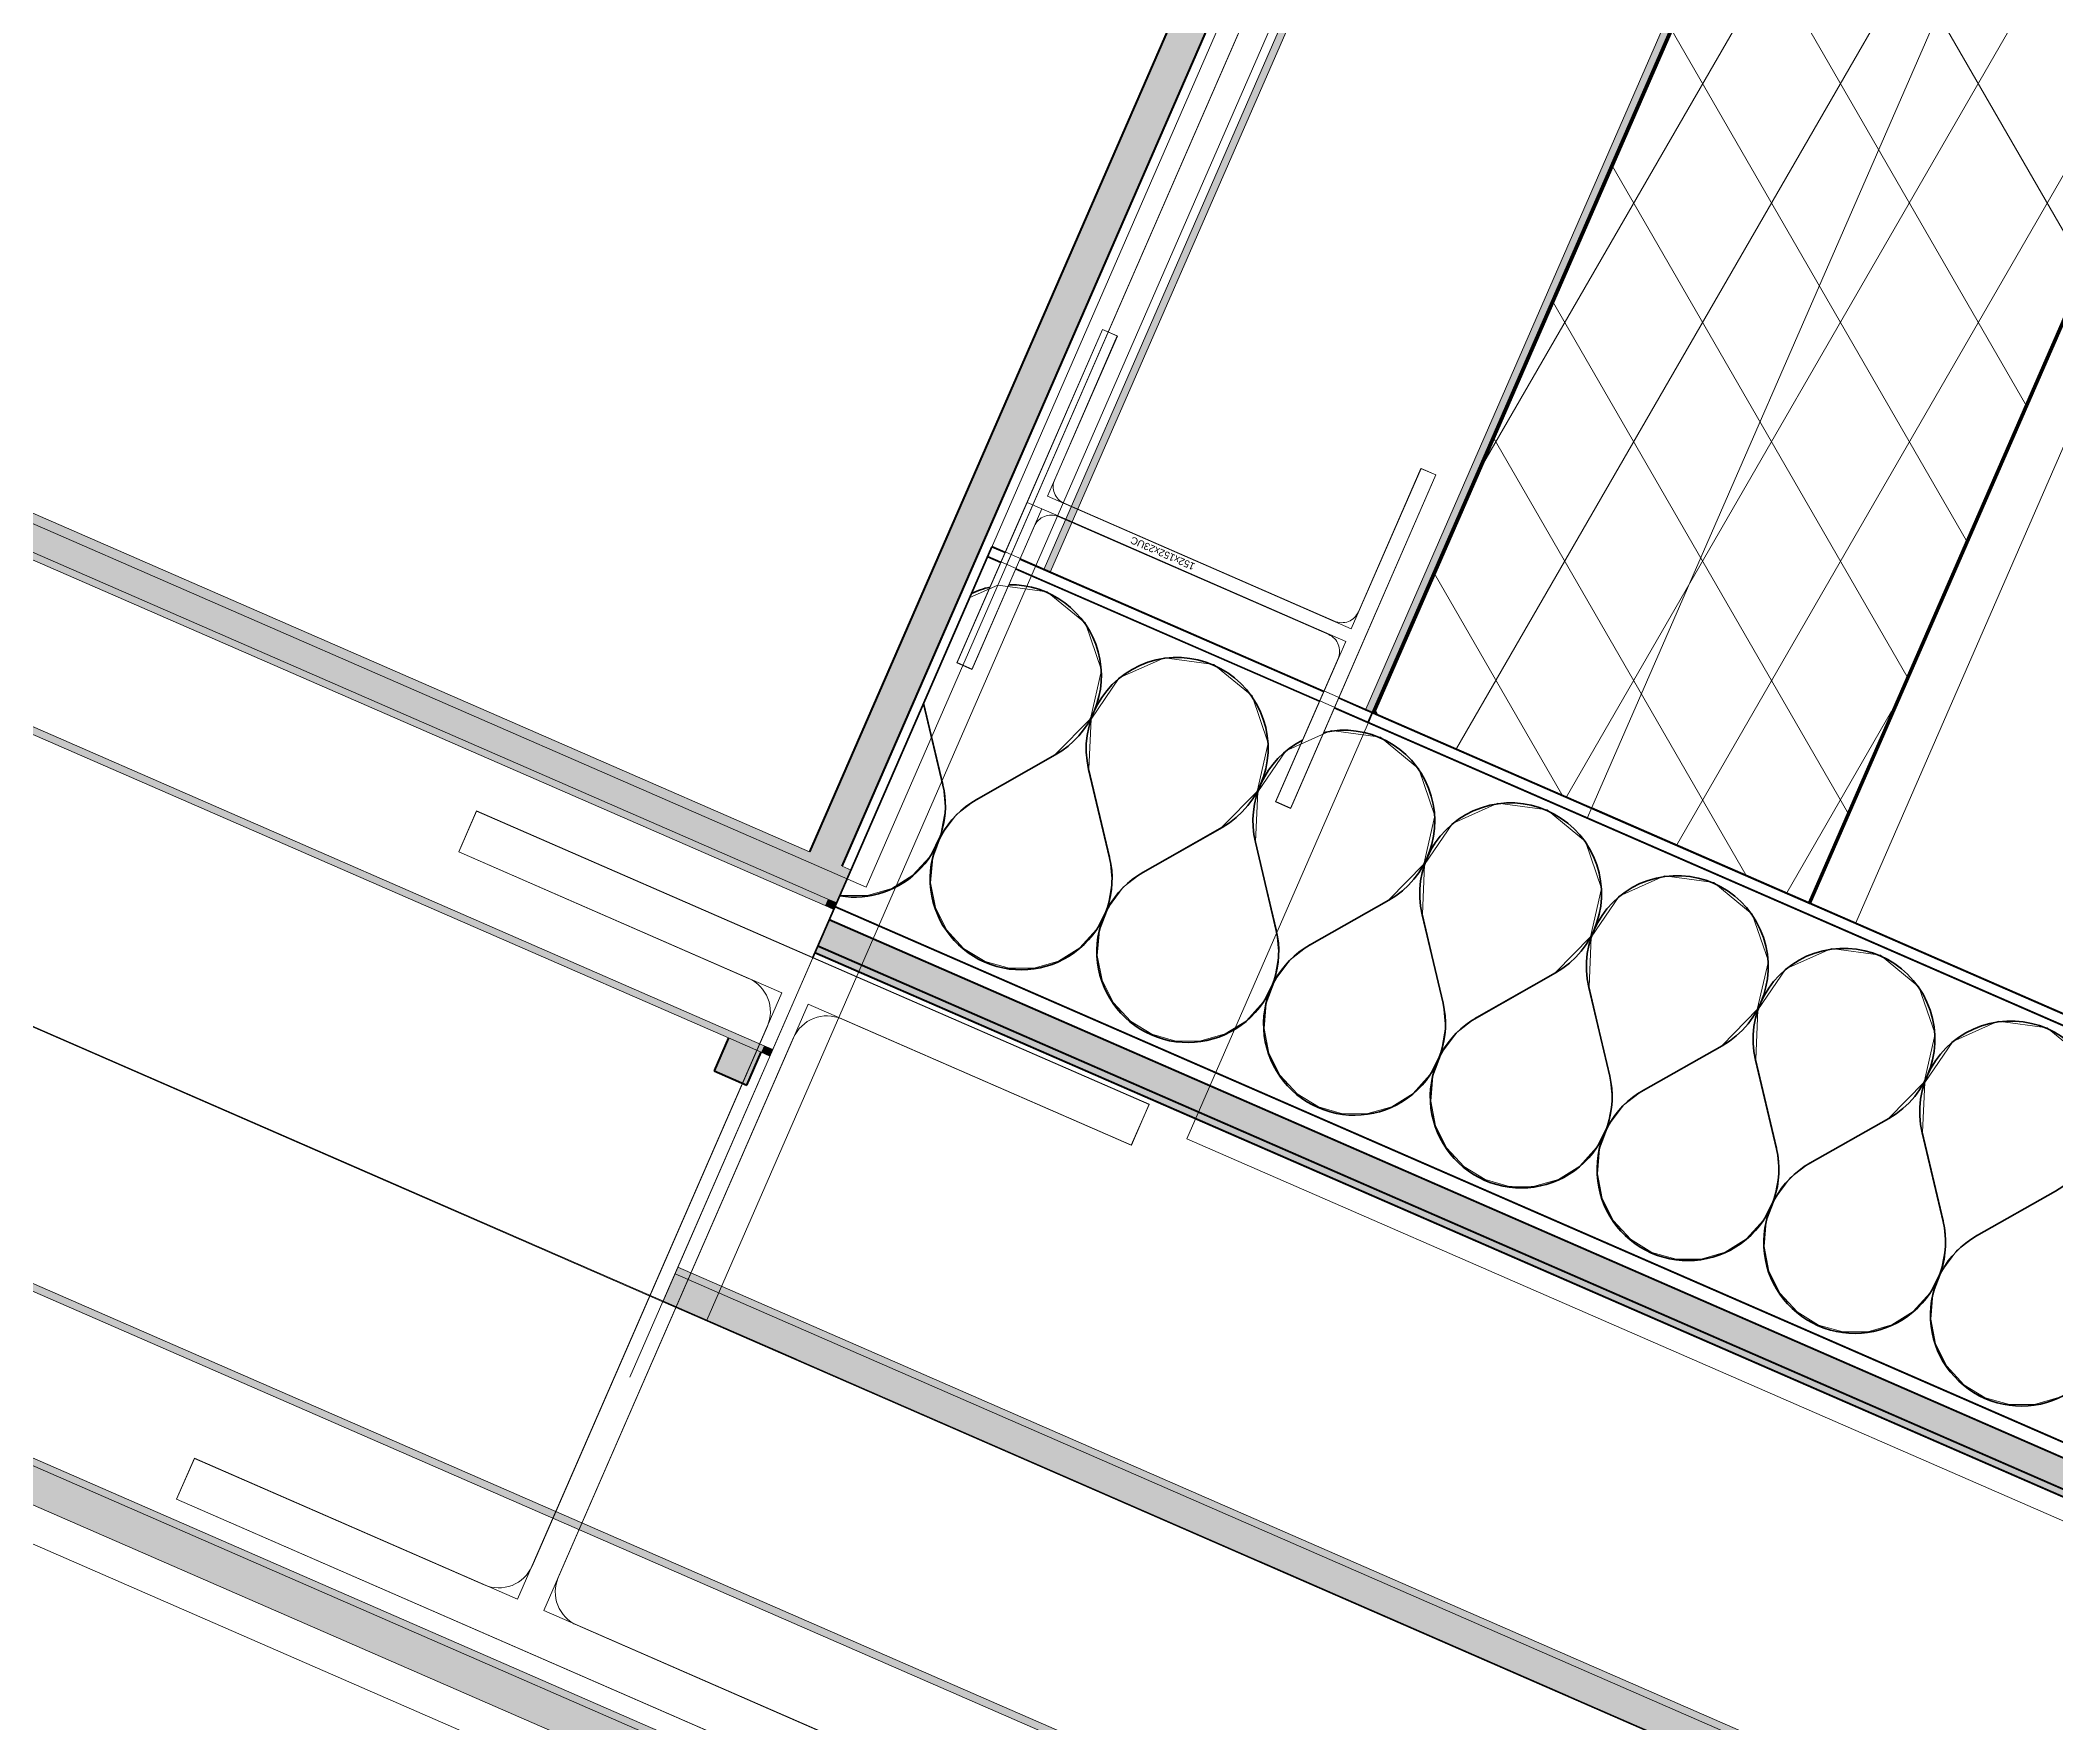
# Model space of a CAD drawing. Header units: millimetres. Extents: x -37281 to 954596, y -59787 to 956680.
# Drawn here: x 865887 to 866731, y -23037 to -22332 of the extents above; entities that cross this region are included whole.
import ezdxf
from ezdxf.enums import TextEntityAlignment as Align

# ---------------------------------------------------------------- set-up
doc = ezdxf.new("R2010")
doc.units = ezdxf.units.MM
doc.header["$MEASUREMENT"] = 0
for name, pattern in [('CENTER', [15658.185617, 9786.366011, -1957.273202, 1957.273202, -1957.273202]), ('Dot & Dashed', [670.277762, 352.777767, -176.388884, 0, -141.111112]), ('Double Dashed', [1093.611073, 529.166651, -211.666656, 141.111112, -211.666656])]:
    doc.linetypes.add(name, pattern=pattern)
for name, color, linetype, lineweight in [('0_Pen_No__1', 7, 'Continuous', 13), ('0_Pen_No__4', 7, 'Continuous', 20), ('A-25-M_Wall_Int_Pen_No__1', 7, 'Continuous', 13), ('COLUMN.IFC Import_Pen_No__2', 8, 'Continuous', 15), ('New_A-20-M_Floor_Slab_Pen_No__89', 8, 'Continuous', 20), ('New_A-20-M_Roof_Pen_No__93', 8, 'Continuous', 13), ('New_A-25-M_Curtain_Wall_Pen_No__90', 8, 'Continuous', 20), ('New_A-25-M_Wall_Ext_Pen_No__1', 7, 'Continuous', 13), ('New_A-25-M_Wall_Ext_Pen_No__87', 8, 'Continuous', 20), ('New_A-25-M_Wall_Int_Pen_No__1', 7, 'Continuous', 13), ('New_ArchiCAD Zone Stamps_Pen_No__9', 7, 'Continuous', 13)]:
    doc.layers.add(name, color=color, linetype=linetype, lineweight=lineweight)
for name, color, linetype, lineweight, true_color in [('0_Pen_No__40', 7, 'Continuous', 35, 0x2a2a2a), ('A-25-M_Wall_Int_Pen_No__107', 7, 'Continuous', 15, 0xa6a6a6), ('A-25-M_Wall_Int_Pen_No__27', 7, 'Continuous', 50, 0x2a2a2a), ('New_A-15-MG_Structural_Grid_Phase_2_Pen_No__222', 7, 'Continuous', 13, 0x65af33), ('New_A-25-M_Curtain_Wall_Pen_No__69', 7, 'Continuous', 20, 0x606060), ('New_A-25-M_Wall_Ext_Pen_No__107', 7, 'Continuous', 15, 0xa6a6a6), ('New_A-25-M_Wall_Int_Pen_No__107', 7, 'Continuous', 15, 0xa6a6a6), ('New_A-35-M_FFE-Zone_Pen_No__74', 7, 'Continuous', 20, 0x606060)]:
    doc.layers.add(name, color=color, linetype=linetype, lineweight=lineweight, true_color=true_color)
for name, color, linetype in [('A-25-M_Wall_Int', 7, 'Continuous'), ('COLUMN.IFC Import', 7, 'Continuous'), ('New_A-15-MG_Structural_Grid_Phase_2', 7, 'Continuous'), ('New_A-20-M_Floor_Slab', 7, 'Continuous'), ('New_A-20-M_Roof', 7, 'Continuous'), ('New_A-25-M_Curtain_Wall', 7, 'Continuous'), ('New_A-25-M_Wall_Ext', 7, 'Continuous'), ('New_A-25-M_Wall_Int', 7, 'Continuous'), ('New_A-35-M_FFE-Zone', 7, 'Continuous')]:
    doc.layers.add(name, color=color, linetype=linetype)
doc.styles.add('GENERATED_STYLE_2', font='')
doc.styles.add('GENERATED_STYLE_3', font='')
doc.styles.add('GENERATED_STYLE_4', font='')
doc.styles.get('GENERATED_STYLE_2').set_extended_font_data('Arial', bold=True)
doc.styles.get('GENERATED_STYLE_3').set_extended_font_data('Arial')
doc.styles.get('GENERATED_STYLE_4').set_extended_font_data('Swis721 BT')
pattern_1 = [(0, (864302.5, 0), (0, 173.2051), [0, -100]), (0, (864352.5, 86.6), (0, 173.2051), [0, -100])]

# ---------------------------------------------------------------- blocks, each defined once
blk = doc.blocks.new('Wall_243_2', base_point=(874395.1, -4631.3))
at = {"layer": 'New_A-25-M_Wall_Ext_Pen_No__87', "linetype": 'Continuous', "flags": 128}
for points in [[(874303.43, -4591.33), (866444.97, -22613.27)], [(866536.64, -22653.24), (874395.1, -4631.3)]]:
    blk.add_lwpolyline(points, dxfattribs=at)
blk = doc.blocks.new('Wall_245_2', base_point=(874285.09, -4632.6))
at = {"layer": 'New_A-25-M_Wall_Ext_Pen_No__87', "linetype": 'Continuous', "flags": 128}
for points in [[(869017.03, -16301.13), (866293.44, -22547.19)], [(866444.68, -22613.14), (869168.27, -16367.08)]]:
    blk.add_lwpolyline(points, dxfattribs=at)
blk = doc.blocks.new('store_INB 2103_71_2', base_point=(863110.75, -26291.2))
at = {"layer": 'New_A-35-M_FFE-Zone_Pen_No__74', "linetype": 'Continuous'}
blk.add_line((866510.55, -23235.05), (863574.03, -21954.58), dxfattribs=at)
at = {"layer": 'New_ArchiCAD Zone Stamps_Pen_No__9'}
for tag, height, style, p in [('ROOM_NAME', 250, 'GENERATED_STYLE_2', (862862.61, -24986.55)), ('zoneNameLine2', 250, 'GENERATED_STYLE_2', (862674.18, -25418.68)), ('ROOM_NUMBER', 200, 'GENERATED_STYLE_3', (862485.75, -25839.38)), ('measuredAreaCode', 200, 'GENERATED_STYLE_3', (862328.73, -26199.5)), ('DUMMY_649', 200, 'GENERATED_STYLE_3', (862636.13, -26333.54)), ('DUMMY_650', 200, 'GENERATED_STYLE_3', (863125.47, -26546.92)), ('DUMMY_651', 133.33, 'GENERATED_STYLE_3', (863404.76, -26653.46))]:
    blk.add_attdef(tag, text='', height=height, rotation=336.44041, dxfattribs=dict(at, style=style)).set_placement(p, align=Align.TOP_LEFT)
blk = doc.blocks.new('Single Office_INB 2105_84_2', base_point=(865013.57, -21058.46))
at = {"layer": 'New_A-35-M_FFE-Zone_Pen_No__74', "linetype": 'Continuous'}
for p, q in [((866232.68, -22686.52), (867138.58, -20609.01)), ((862475.65, -21048.27), (866232.68, -22686.52))]:
    blk.add_line(p, q, dxfattribs=at)
at = {"layer": 'New_ArchiCAD Zone Stamps_Pen_No__9'}
for tag, height, style, p in [('ROOM_NAME', 250, 'GENERATED_STYLE_2', (864076.76, -19453.51)), ('zoneNameLine2', 250, 'GENERATED_STYLE_2', (863888.33, -19885.64)), ('ROOM_NUMBER', 200, 'GENERATED_STYLE_3', (863699.9, -20306.35)), ('measuredAreaCode', 200, 'GENERATED_STYLE_3', (863542.87, -20666.46)), ('DUMMY_649', 200, 'GENERATED_STYLE_3', (863850.28, -20800.5)), ('DUMMY_650', 200, 'GENERATED_STYLE_3', (864199.79, -20952.9)), ('DUMMY_651', 133.33, 'GENERATED_STYLE_3', (864479.08, -21059.45))]:
    blk.add_attdef(tag, text='', height=height, rotation=336.44041, dxfattribs=dict(at, style=style)).set_placement(p, align=Align.TOP_LEFT)
blk = doc.blocks.new('Slab_14_2', base_point=(829422.85, -33019.01))
at = {"layer": 'New_A-20-M_Floor_Slab_Pen_No__89', "linetype": 'Continuous', "flags": 128}
blk.add_lwpolyline([(875235.59, -26822.78), (866165.91, -22867.95), (874174.16, -4502.51), (868527.24, -2040.17), (868435.45, -2000.14), (866447.92, -6558.18), (861160.52, -4252.62), (853558.92, -11326.43), (853176.07, -10915.01), (829422.85, -33019.01)], dxfattribs=at)
blk = doc.blocks.new('Slab_18_2', base_point=(875235.59, -26822.78))
at = {"layer": 'New_A-20-M_Floor_Slab_Pen_No__89', "linetype": 'Continuous', "flags": 128}
blk.add_lwpolyline([(875235.59, -26822.78), (866165.91, -22867.95), (874174.16, -4502.51), (883243.83, -8457.33)], close=True, dxfattribs=at)
blk = doc.blocks.new('*X989', base_point=(864302.5, 0))
at = {"layer": 'New_A-25-M_Wall_Ext_Pen_No__107', "linetype": 'Continuous'}
for p, q in [((866287.81, -22560.01), (866276.1, -22565.22)), ((866308.44, -22562.8), (866287.81, -22560.01)), ((866324.52, -22576.02), (866308.44, -22562.8)), ((866331.26, -22595.72), (866324.52, -22576.02)), ((866357.65, -22590.46), (866338.63, -22598.93)), ((866378.28, -22593.25), (866357.65, -22590.46)), ((866394.36, -22606.47), (866378.28, -22593.25)), ((866326.62, -22616.02), (866331.26, -22595.72)), ((866338.63, -22598.93), (866326.91, -22616.14)), ((866256.83, -22609.41), (866264.91, -22643.56)), ((866401.1, -22626.17), (866394.36, -22606.47)), ((866312.01, -22630.85), (866326.62, -22616.02)), ((866326.91, -22616.14), (866325.98, -22636.94)), ((866396.46, -22646.47), (866401.1, -22626.17)), ((866427.49, -22620.91), (866408.47, -22629.39)), ((866448.12, -22623.7), (866427.49, -22620.91)), ((866464.2, -22636.92), (866448.12, -22623.7)), ((866312.01, -22630.85), (866278.88, -22649.65)), ((866408.47, -22629.39), (866396.75, -22646.59)), ((866265.9, -22654.02), (866264.91, -22643.56)), ((866325.98, -22636.94), (866334.75, -22674.01)), ((866470.93, -22656.63), (866464.2, -22636.92)), ((866278.88, -22649.65), (866270.54, -22656.05)), ((866381.85, -22661.3), (866396.46, -22646.47)), ((866396.75, -22646.59), (866395.82, -22667.39)), ((866497.33, -22651.37), (866478.31, -22659.84)), ((866517.96, -22654.16), (866497.33, -22651.37)), ((866263.99, -22664.36), (866265.9, -22654.02)), ((866270.54, -22656.05), (866264.27, -22664.48)), ((866381.85, -22661.3), (866348.72, -22680.1)), ((866466.3, -22676.92), (866470.93, -22656.63)), ((866478.31, -22659.84), (866466.59, -22677.05)), ((866534.04, -22667.38), (866517.96, -22654.16)), ((866259.32, -22673.78), (866263.99, -22664.36)), ((866264.27, -22664.48), (866260.54, -22674.31)), ((866395.82, -22667.39), (866404.59, -22704.47)), ((866540.77, -22687.08), (866534.04, -22667.38)), ((866252.26, -22681.56), (866259.32, -22673.78)), ((866260.54, -22674.31), (866259.64, -22684.78)), ((866335.74, -22684.48), (866334.75, -22674.01)), ((866451.69, -22691.76), (866466.3, -22676.92)), ((866466.59, -22677.05), (866465.66, -22697.85)), ((866243.34, -22687.13), (866252.26, -22681.56)), ((866259.64, -22684.78), (866261.63, -22695.1)), ((866333.83, -22694.81), (866335.74, -22684.48)), ((866340.38, -22686.5), (866334.11, -22694.93)), ((866348.72, -22680.1), (866340.38, -22686.5)), ((866536.14, -22707.38), (866540.77, -22687.08)), ((866567.17, -22681.82), (866548.15, -22690.29)), ((866587.8, -22684.61), (866567.17, -22681.82)), ((866603.88, -22697.83), (866587.8, -22684.61)), ((866221.77, -22689.81), (866222.73, -22690.08)), ((866222.73, -22690.08), (866233.25, -22690.04)), ((866233.25, -22690.04), (866243.34, -22687.13)), ((866261.63, -22695.1), (866266.37, -22704.48)), ((866329.16, -22704.23), (866333.83, -22694.81)), ((866334.11, -22694.93), (866330.38, -22704.76)), ((866451.69, -22691.76), (866418.56, -22710.56)), ((866548.15, -22690.29), (866536.42, -22707.5)), ((866465.66, -22697.85), (866474.43, -22734.92)), ((866610.61, -22717.53), (866603.88, -22697.83)), ((866266.37, -22704.48), (866273.49, -22712.21)), ((866273.49, -22712.21), (866282.45, -22717.7)), ((866313.18, -22717.58), (866322.1, -22712.02)), ((866322.1, -22712.02), (866329.16, -22704.23)), ((866330.38, -22704.76), (866329.48, -22715.23)), ((866405.58, -22714.93), (866404.59, -22704.47)), ((866418.56, -22710.56), (866410.22, -22716.95)), ((866521.53, -22722.21), (866536.14, -22707.38)), ((866536.42, -22707.5), (866535.5, -22728.3)), ((866637, -22712.27), (866617.99, -22720.75)), ((866657.64, -22715.06), (866637, -22712.27)), ((866282.45, -22717.7), (866292.57, -22720.53)), ((866292.57, -22720.53), (866303.08, -22720.49)), ((866303.08, -22720.49), (866313.18, -22717.58)), ((866329.48, -22715.23), (866331.47, -22725.55)), ((866403.66, -22725.27), (866405.58, -22714.93)), ((866410.22, -22716.95), (866403.95, -22725.39)), ((866605.98, -22737.83), (866610.61, -22717.53)), ((866617.99, -22720.75), (866606.26, -22737.95)), ((866673.72, -22728.28), (866657.64, -22715.06)), ((866331.47, -22725.55), (866336.21, -22734.94)), ((866399, -22734.68), (866403.66, -22725.27)), ((866403.95, -22725.39), (866400.22, -22735.21)), ((866521.53, -22722.21), (866488.4, -22741.01)), ((866535.5, -22728.3), (866544.27, -22765.37)), ((866680.45, -22747.99), (866673.72, -22728.28)), ((866336.21, -22734.94), (866343.33, -22742.67)), ((866391.94, -22742.47), (866399, -22734.68)), ((866400.22, -22735.21), (866399.32, -22745.69)), ((866475.42, -22745.38), (866474.43, -22734.92)), ((866343.33, -22742.67), (866352.29, -22748.16)), ((866383.02, -22748.03), (866391.94, -22742.47)), ((866399.32, -22745.69), (866401.31, -22756.01)), ((866473.5, -22755.72), (866475.42, -22745.38)), ((866488.4, -22741.01), (866480.06, -22747.41)), ((866591.37, -22752.66), (866605.98, -22737.83)), ((866606.26, -22737.95), (866605.34, -22758.75)), ((866706.84, -22742.73), (866687.83, -22751.2)), ((866727.48, -22745.52), (866706.84, -22742.73)), ((866743.56, -22758.74), (866727.48, -22745.52)), ((866352.29, -22748.16), (866362.41, -22750.99)), ((866362.41, -22750.99), (866372.92, -22750.95)), ((866372.92, -22750.95), (866383.02, -22748.03)), ((866480.06, -22747.41), (866473.79, -22755.84)), ((866591.37, -22752.66), (866558.24, -22771.46)), ((866675.82, -22768.28), (866680.45, -22747.99)), ((866687.83, -22751.2), (866676.1, -22768.41)), ((866401.31, -22756.01), (866406.05, -22765.39)), ((866468.84, -22765.14), (866473.5, -22755.72)), ((866473.79, -22755.84), (866470.06, -22765.67)), ((866605.34, -22758.75), (866614.11, -22795.83)), ((866406.05, -22765.39), (866413.17, -22773.12)), ((866461.78, -22772.93), (866468.84, -22765.14)), ((866470.06, -22765.67), (866469.15, -22776.14)), ((866545.26, -22775.84), (866544.27, -22765.37)), ((866558.24, -22771.46), (866549.9, -22777.86)), ((866661.21, -22783.12), (866675.82, -22768.28)), ((866676.1, -22768.41), (866675.18, -22789.21)), ((866413.17, -22773.12), (866422.13, -22778.61)), ((866422.13, -22778.61), (866432.25, -22781.44)), ((866442.76, -22781.4), (866452.86, -22778.49)), ((866452.86, -22778.49), (866461.78, -22772.93)), ((866469.15, -22776.14), (866471.15, -22786.46)), ((866543.34, -22786.17), (866545.26, -22775.84)), ((866549.9, -22777.86), (866543.63, -22786.3)), ((866432.25, -22781.44), (866442.76, -22781.4)), ((866471.15, -22786.46), (866475.89, -22795.84)), ((866538.68, -22795.59), (866543.34, -22786.17)), ((866543.63, -22786.3), (866539.9, -22796.12)), ((866661.21, -22783.12), (866628.08, -22801.92)), ((866475.89, -22795.84), (866483.01, -22803.57)), ((866531.62, -22803.38), (866538.68, -22795.59)), ((866539.9, -22796.12), (866538.99, -22806.59)), ((866615.09, -22806.29), (866614.11, -22795.83)), ((866675.18, -22789.21), (866683.95, -22826.28)), ((866483.01, -22803.57), (866491.97, -22809.06)), ((866522.7, -22808.94), (866531.62, -22803.38)), ((866628.08, -22801.92), (866619.74, -22808.32)), ((866491.97, -22809.06), (866502.09, -22811.89)), ((866502.09, -22811.89), (866512.6, -22811.85)), ((866512.6, -22811.85), (866522.7, -22808.94)), ((866538.99, -22806.59), (866540.99, -22816.91)), ((866613.18, -22816.63), (866615.09, -22806.29)), ((866619.74, -22808.32), (866613.47, -22816.75)), ((866731.05, -22813.57), (866697.92, -22832.37)), ((866540.99, -22816.91), (866545.73, -22826.3)), ((866608.52, -22826.05), (866613.18, -22816.63)), ((866613.47, -22816.75), (866609.74, -22826.58)), ((866545.73, -22826.3), (866552.85, -22834.03)), ((866601.46, -22833.83), (866608.52, -22826.05)), ((866609.74, -22826.58), (866608.83, -22837.05)), ((866684.93, -22836.74), (866683.95, -22826.28)), ((866552.85, -22834.03), (866561.81, -22839.52)), ((866592.54, -22839.39), (866601.46, -22833.83)), ((866608.83, -22837.05), (866610.83, -22847.37)), ((866683.02, -22847.08), (866684.93, -22836.74)), ((866689.58, -22838.77), (866683.31, -22847.2)), ((866697.92, -22832.37), (866689.58, -22838.77)), ((866561.81, -22839.52), (866571.93, -22842.35)), ((866571.93, -22842.35), (866582.44, -22842.31)), ((866582.44, -22842.31), (866592.54, -22839.39)), ((866610.83, -22847.37), (866615.57, -22856.75)), ((866678.36, -22856.5), (866683.02, -22847.08)), ((866683.31, -22847.2), (866679.58, -22857.03)), ((866615.57, -22856.75), (866622.69, -22864.48)), ((866662.38, -22869.85), (866671.3, -22864.29)), ((866671.3, -22864.29), (866678.36, -22856.5)), ((866679.58, -22857.03), (866678.67, -22867.5)), ((866622.69, -22864.48), (866631.65, -22869.97)), ((866631.65, -22869.97), (866641.77, -22872.8)), ((866641.77, -22872.8), (866652.28, -22872.76)), ((866652.28, -22872.76), (866662.38, -22869.85)), ((866678.67, -22867.5), (866680.67, -22877.82)), ((866680.67, -22877.82), (866685.41, -22887.2)), ((866685.41, -22887.2), (866692.53, -22894.93)), ((866692.53, -22894.93), (866701.49, -22900.42)), ((866701.49, -22900.42), (866711.61, -22903.26)), ((866711.61, -22903.26), (866722.12, -22903.21)), ((866722.12, -22903.21), (866732.22, -22900.3))]:
    blk.add_line(p, q, dxfattribs=at)
blk = doc.blocks.new('Wall_306_2', base_point=(875479.97, -26929.35))
at = {"layer": 'New_A-25-M_Wall_Ext_Pen_No__107', "linetype": 'Continuous'}
h = blk.add_hatch(dxfattribs=at)
h.set_pattern_fill('Plaster_0002', color=256, style=0, pattern_type=2)
h.set_pattern_definition(pattern_1)
h.paths.add_polyline_path([(866293.44, -22547.19), (866285.48, -22543.72), (866283.68, -22547.84), (866291.64, -22551.31)])
h = blk.add_hatch(dxfattribs=at)
h.set_pattern_fill('Plaster_0002', color=256, style=0, pattern_type=2)
h.set_pattern_definition(pattern_1)
h.paths.add_polyline_path([(866442.88, -22617.26), (866443.17, -22617.39), (866444.97, -22613.27), (866444.68, -22613.14)])
h = blk.add_hatch(dxfattribs=at)
h.set_pattern_fill('Plaster_0002', color=256, style=0, pattern_type=2)
h.set_pattern_definition(pattern_1)
h.paths.add_polyline_path([(866534.84, -22657.36), (867647.95, -23142.73), (867649.75, -23138.61), (866536.64, -22653.24)])
for points in [[(867581.6, -23294.9), (866217.33, -22700.01), (866212.53, -22711.01), (867576.81, -23305.9)], [(866147.58, -22859.96), (867511.86, -23454.85), (867516.85, -23443.39), (866152.58, -22848.5)]]:
    blk.add_hatch(color=256, dxfattribs=at).paths.add_polyline_path(points)
at = {"layer": 'New_A-25-M_Wall_Ext_Pen_No__107', "linetype": 'Continuous', "lineweight": 0, "true_color": 0x535353}
for points in [[(867576.81, -23305.9), (866212.53, -22711.01), (866211.33, -22713.76), (867575.61, -23308.65)], [(867518.05, -23440.64), (866153.77, -22845.75), (866152.58, -22848.5), (867516.85, -23443.39)]]:
    blk.add_hatch(color=251, dxfattribs=at).paths.add_polyline_path(points)
at = {"layer": 'New_A-25-M_Wall_Ext_Pen_No__1', "linetype": 'Continuous'}
for p, q in [((867647.95, -23142.73), (866283.68, -22547.84)), ((867584, -23289.4), (866219.73, -22694.51)), ((867581.6, -23294.9), (866217.33, -22700.01)), ((867576.81, -23305.9), (866212.53, -22711.01)), ((867575.61, -23308.65), (866211.33, -22713.76)), ((867518.05, -23440.64), (866153.77, -22845.75)), ((866152.58, -22848.5), (867516.85, -23443.39))]:
    blk.add_line(p, q, dxfattribs=at)
at = {"layer": 'New_A-25-M_Wall_Ext_Pen_No__1', "linetype": 'Continuous', "flags": 128}
for points in [[(866285.48, -22543.72), (866147.58, -22859.96)], [(866293.44, -22547.19), (866285.48, -22543.72)], [(866444.97, -22613.27), (866444.68, -22613.14)], [(867649.75, -23138.61), (866536.64, -22653.24)], [(866147.58, -22859.96), (867511.86, -23454.85)]]:
    blk.add_lwpolyline(points, dxfattribs=at)
at = {"layer": 'New_A-25-M_Wall_Ext_Pen_No__87', "linetype": 'Continuous'}
for p, q in [((866293.44, -22547.19), (866291.64, -22551.31)), ((866442.88, -22617.26), (866444.68, -22613.14)), ((866444.97, -22613.27), (866443.17, -22617.39)), ((866534.84, -22657.36), (866536.64, -22653.24))]:
    blk.add_line(p, q, dxfattribs=at)
at = {"layer": 'New_A-25-M_Wall_Ext', "color": 250, "lineweight": 50, "true_color": 0x2a2a2a}
blk.add_blockref('*X989', (864302.5, 0), dxfattribs=at)
blk = doc.blocks.new('Wall_315_2', base_point=(866192.35, -22757.3))
at = {"layer": 'New_A-25-M_Wall_Int_Pen_No__107', "linetype": 'Continuous'}
for points in [[(866208.9, -22671.79), (863731.75, -21591.62), (863725.75, -21605.37), (866202.9, -22685.53)], [(866226.32, -22679.38), (866222.65, -22677.78), (866216.65, -22691.53), (866220.33, -22693.13)]]:
    blk.add_hatch(color=256, dxfattribs=at).paths.add_polyline_path(points)
at = {"layer": 'New_A-25-M_Wall_Int_Pen_No__107', "linetype": 'Continuous', "lineweight": 0, "true_color": 0x535353}
for points in [[(866202.9, -22685.53), (863725.75, -21605.37), (863724.55, -21608.12), (866201.71, -22688.28)], [(866176.12, -22746.95), (863698.97, -21666.79), (863697.77, -21669.54), (866174.93, -22749.7)], [(866220.33, -22693.13), (866216.65, -22691.53), (866215.45, -22694.28), (866219.13, -22695.88)], [(866193.55, -22754.55), (866189.87, -22752.95), (866188.67, -22755.7), (866192.35, -22757.3)]]:
    blk.add_hatch(color=251, dxfattribs=at).paths.add_polyline_path(points)
at = {"layer": 'New_A-25-M_Wall_Int_Pen_No__1', "linetype": 'Continuous'}
for p, q in [((866202.9, -22685.53), (863725.75, -21605.37)), ((866201.71, -22688.28), (863724.55, -21608.12)), ((866176.12, -22746.95), (863698.97, -21666.79)), ((866219.13, -22695.88), (866215.45, -22694.28)), ((866220.33, -22693.13), (866216.65, -22691.53)), ((866193.55, -22754.55), (866189.87, -22752.95))]:
    blk.add_line(p, q, dxfattribs=at)
at = {"layer": 'New_A-25-M_Wall_Int_Pen_No__1', "linetype": 'Continuous', "flags": 128}
for points in [[(866208.9, -22671.79), (863731.75, -21591.62)], [(863697.77, -21669.54), (866174.93, -22749.7)], [(866226.32, -22679.38), (866222.65, -22677.78)], [(866192.35, -22757.3), (866226.32, -22679.38)], [(866188.67, -22755.7), (866192.35, -22757.3)]]:
    blk.add_lwpolyline(points, dxfattribs=at)
blk = doc.blocks.new('Wall_353_2', base_point=(874468.42, -4712.54))
at = {"layer": 'New_A-25-M_Wall_Ext_Pen_No__107', "linetype": 'Continuous'}
h = blk.add_hatch(dxfattribs=at)
h.set_pattern_fill('Plaster_0002', color=256, style=0, pattern_type=2)
h.set_pattern_definition([(66.4404, (864302.5, 0), (-158.7675, 69.2305), [0, -100]), (66.4404, (864243.1, 80.45), (-158.7675, 69.2305), [0, -100])])
h.paths.add_polyline_path([(866564.75, -21924.97), (866293.44, -22547.19), (866307.19, -22553.18), (866578.5, -21930.97)])
at = {"layer": 'New_A-25-M_Wall_Ext_Pen_No__107', "linetype": 'Continuous', "lineweight": 0, "true_color": 0x535353}
for points in [[(866578.5, -21930.97), (866307.19, -22553.18), (866309.93, -22554.38), (866581.25, -21932.17)], [(866713.25, -21989.72), (866441.93, -22611.94), (866444.68, -22613.14), (866716, -21990.92)]]:
    blk.add_hatch(color=251, dxfattribs=at).paths.add_polyline_path(points)
at = {"layer": 'New_A-25-M_Wall_Ext_Pen_No__107', "linetype": 'Continuous'}
for points in [[(866716, -21990.92), (866444.68, -22613.14), (866445.14, -22613.34), (866716.46, -21991.12)], [(866627.37, -22692.8), (866628.01, -22693.08), (866899.33, -22070.86), (866898.69, -22070.58)]]:
    blk.add_hatch(color=256, dxfattribs=at).paths.add_polyline_path(points)
h = blk.add_hatch(dxfattribs=at)
h.set_pattern_fill('Batt_Insulation_0002', color=256, style=0, pattern_type=2)
h.set_pattern_definition([(60, (864302.5, 0), (-43.30127, 25), []), (120, (864302.5, 0), (43.30127, 25), [])])
h.paths.add_polyline_path([(866716.46, -21991.12), (866445.14, -22613.34), (866627.37, -22692.8), (866898.69, -22070.58), (866890.16, -22066.87)])
at = {"layer": 'New_A-25-M_Wall_Ext_Pen_No__1', "linetype": 'Continuous'}
for p, q in [((866307.19, -22553.18), (866578.5, -21930.97)), ((866309.93, -22554.38), (866581.25, -21932.17)), ((866441.93, -22611.94), (866713.25, -21989.72)), ((866444.68, -22613.14), (866716, -21990.92)), ((866445.14, -22613.34), (866716.46, -21991.12)), ((866627.37, -22692.8), (866898.69, -22070.58))]:
    blk.add_line(p, q, dxfattribs=at)
at = {"layer": 'New_A-25-M_Wall_Ext_Pen_No__1', "linetype": 'Continuous', "flags": 128}
for points in [[(866564.75, -21924.97), (866293.44, -22547.19)], [(866628.01, -22693.08), (866899.33, -22070.86)], [(866293.44, -22547.19), (866628.01, -22693.08)]]:
    blk.add_lwpolyline(points, dxfattribs=at)
blk = doc.blocks.new('Wall_360_2', base_point=(863614, -21862.92))
at = {"layer": 'A-25-M_Wall_Int_Pen_No__107', "linetype": 'Continuous', "lineweight": 0, "true_color": 0x535353}
for points in [[(863612.8, -21865.67), (866554.82, -23148.54), (866556.02, -23145.79), (863614, -21862.92)], [(863586.02, -21927.08), (866528.04, -23209.95), (866529.24, -23207.2), (863587.22, -21924.33)]]:
    blk.add_hatch(color=251, dxfattribs=at).paths.add_polyline_path(points)
at = {"layer": 'A-25-M_Wall_Int_Pen_No__107', "linetype": 'Continuous'}
blk.add_hatch(color=256, dxfattribs=at).paths.add_polyline_path([(863580.03, -21940.83), (866522.05, -23223.7), (866528.04, -23209.95), (863586.02, -21927.08)])
at = {"layer": 'A-25-M_Wall_Int_Pen_No__1', "linetype": 'Continuous'}
for p, q in [((863612.8, -21865.67), (866554.82, -23148.54)), ((863586.02, -21927.08), (866528.04, -23209.95)), ((863587.22, -21924.33), (866529.24, -23207.2))]:
    blk.add_line(p, q, dxfattribs=at)
at = {"layer": 'A-25-M_Wall_Int_Pen_No__1', "linetype": 'Continuous', "flags": 128}
for points in [[(866556.02, -23145.79), (863614, -21862.92)], [(863580.03, -21940.83), (866522.05, -23223.7)]]:
    blk.add_lwpolyline(points, dxfattribs=at)
blk = doc.blocks.new('Wall_443_2', base_point=(866550.53, -21888.32))
at = {"layer": 'A-25-M_Wall_Int_Pen_No__107', "linetype": 'Continuous'}
for points in [[(866222.65, -22677.78), (866558.28, -21908.06), (866550.53, -21888.32), (866208.9, -22671.79)], [(866208.9, -22671.79), (866202.9, -22685.53), (866216.65, -22691.53), (866222.65, -22677.78)], [(866174.93, -22749.7), (866168.93, -22763.45), (866182.68, -22769.45), (866188.67, -22755.7)]]:
    blk.add_hatch(color=256, dxfattribs=at).paths.add_polyline_path(points)
at = {"layer": 'New_A-25-M_Wall_Int_Pen_No__107', "linetype": 'Continuous', "lineweight": 0, "true_color": 0x535353}
for points in [[(866202.9, -22685.53), (866201.71, -22688.28), (866215.45, -22694.28), (866216.65, -22691.53)], [(866176.12, -22746.95), (866174.93, -22749.7), (866188.67, -22755.7), (866189.87, -22752.95)]]:
    blk.add_hatch(color=251, dxfattribs=at).paths.add_polyline_path(points)
at = {"layer": 'A-25-M_Wall_Int_Pen_No__27', "linetype": 'Continuous', "flags": 128}
for points in [[(866550.53, -21888.32), (866208.9, -22671.79)], [(866222.65, -22677.78), (866558.28, -21908.06)], [(866174.93, -22749.7), (866168.93, -22763.45)], [(866182.68, -22769.45), (866188.67, -22755.7)], [(866168.93, -22763.45), (866182.68, -22769.45)]]:
    blk.add_lwpolyline(points, dxfattribs=at)
at = {"layer": 'New_A-25-M_Wall_Int_Pen_No__1', "linetype": 'Continuous'}
for p, q in [((866216.65, -22691.53), (866202.9, -22685.53)), ((866201.71, -22688.28), (866215.45, -22694.28)), ((866174.93, -22749.7), (866188.67, -22755.7)), ((866176.12, -22746.95), (866189.87, -22752.95))]:
    blk.add_line(p, q, dxfattribs=at)
blk = doc.blocks.new('Morph_2_2', base_point=(864302.5, 0))
at = {"layer": 'New_A-20-M_Roof_Pen_No__93', "linetype": 'Continuous', "flags": 128}
for points in [[(866367.03, -22792.01), (874315.32, -4564.06)], [(875158.05, -26625.33), (866367.03, -22792.01)]]:
    blk.add_lwpolyline(points, dxfattribs=at)
blk = doc.blocks.new('Column 35')
at = {"layer": 'COLUMN.IFC Import_Pen_No__2', "linetype": 'Continuous'}
for p, q in [((-2.892, 76.2), (-76.1, 76.2)), ((-76.1, 76.2), (-76.1, 69.4)), ((-2.9, 69.4), (-2.892, 76.2)), ((-2.892, 76.2), (76.1, 76.2)), ((76.1, 76.2), (76.1, 69.4)), ((-76.1, 69.4), (-2.9, 69.4)), ((-2.9, 57.8), (-2.9, 69.4)), ((76.1, 69.4), (2.9, 69.4)), ((2.9, 69.4), (2.9, -69.4)), ((-2.9, -69.4), (-2.9, 57.8)), ((-76.1, -76.2), (-76.1, -69.4)), ((-76.1, -69.4), (-2.9, -69.4)), ((2.9, -69.4), (76.1, -69.4)), ((76.1, -69.4), (76.1, -76.2)), ((76.1, -76.2), (-76.1, -76.2))]:
    blk.add_line(p, q, dxfattribs=at)
blk = doc.blocks.new('Column 36')
at = {"layer": 'COLUMN.IFC Import_Pen_No__2', "linetype": 'Continuous'}
for p, q in [((-2.892, 76.2), (-76.1, 76.2)), ((-76.1, 76.2), (-76.1, 69.4)), ((-2.9, 69.4), (-2.892, 76.2)), ((76.1, 76.2), (-2.892, 76.2)), ((76.1, 69.4), (76.1, 76.2)), ((-76.1, 69.4), (-2.9, 69.4)), ((-2.9, 69.4), (-2.9, 57.8)), ((2.9, -69.4), (2.9, 69.4)), ((2.9, 69.4), (76.1, 69.4)), ((-2.9, 57.8), (-2.9, -69.4)), ((-2.9, -69.4), (-76.1, -69.4)), ((-76.1, -69.4), (-76.1, -76.2)), ((76.1, -69.4), (2.9, -69.4)), ((76.1, -76.2), (76.1, -69.4)), ((-76.1, -76.2), (76.1, -76.2))]:
    blk.add_line(p, q, dxfattribs=at)
blk = doc.blocks.new('Column 97')
at = {"layer": 'COLUMN.IFC Import_Pen_No__2', "linetype": 'Continuous'}
for p, q in [((-153.7, 157.25), (153.7, 157.25)), ((-153.7, 138.55), (-153.7, 157.25)), ((153.7, 157.25), (153.7, 138.55)), ((-6, 138.55), (-153.7, 138.55)), ((-6, -138.55), (-6, 138.55)), ((6, 138.55), (6, -138.55)), ((153.7, 138.55), (6, 138.55)), ((-153.7, -138.55), (-6, -138.55)), ((-153.7, -157.25), (-153.7, -138.55)), ((6, -138.55), (153.7, -138.55)), ((153.7, -138.55), (153.7, -157.25)), ((153.7, -157.25), (-153.7, -157.25))]:
    blk.add_line(p, q, dxfattribs=at)
blk = doc.blocks.new('Beam_8_2', base_point=(874303.43, -4591.33))
at = {"layer": 'New_A-25-M_Curtain_Wall_Pen_No__69', "linetype": 'Dot & Dashed'}
blk.add_line((874303.43, -4591.33), (866444.97, -22613.27), dxfattribs=at)
at = {"layer": 'New_A-25-M_Curtain_Wall_Pen_No__90', "linetype": 'Continuous'}
for p, q in [((874303.43, -4591.33), (866444.97, -22613.27)), ((874505.7, -4679.52), (866647.24, -22701.46)), ((866444.97, -22613.27), (866647.24, -22701.46))]:
    blk.add_line(p, q, dxfattribs=at)
blk = doc.blocks.new('Standard grid marker_17')
at = {"layer": 'New_A-15-MG_Structural_Grid_Phase_2_Pen_No__222', "linetype": 'Double Dashed'}
blk.add_line((1000, 0), (47486.22, 0), dxfattribs=at)
at = {"layer": 'New_A-15-MG_Structural_Grid_Phase_2_Pen_No__222', "style": 'GENERATED_STYLE_4'}
for tag, p in [('AC_MarkerText_1_0', (-500, 43.27)), ('AC_MarkerText_1_1', (48986.22, 43.27))]:
    blk.add_attdef(tag, text='', height=350, rotation=180, dxfattribs=at).set_placement(p, align=Align.MIDDLE_CENTER)
blk = doc.blocks.new('Standard grid marker_19')
at = {"layer": 'New_A-15-MG_Structural_Grid_Phase_2_Pen_No__222', "linetype": 'Double Dashed'}
blk.add_line((948.58, 0), (36650.52, 0), dxfattribs=at)
at = {"layer": 'New_A-15-MG_Structural_Grid_Phase_2_Pen_No__222', "style": 'GENERATED_STYLE_4'}
for tag, p in [('AC_MarkerText_1_0', (-500, -588.26)), ('AC_MarkerText_1_1', (38099.1, -588.26))]:
    blk.add_attdef(tag, text='', height=350, rotation=90, dxfattribs=at).set_placement(p, align=Align.MIDDLE_CENTER)

msp = doc.modelspace()

# ---------------------------------------------------------------- linework, layer by layer
at = {"layer": '0_Pen_No__1', "linetype": 'CENTER'}
msp.add_line((866825.2, -23155.76), (865469.72, -22564.71), dxfattribs=at)
at = {"layer": '0_Pen_No__4', "linetype": 'Continuous', "flags": 128}
for points in [[(866410.38, -22653.55), (866404.15, -22650.83), (866430.35, -22590.74, 0.414214), (866426.42, -22580.74), (866313.12, -22531.34, 0.414214), (866303.12, -22535.27), (866276.91, -22595.35), (866270.68, -22592.63), (866331.6, -22452.94), (866337.83, -22455.66), (866311.63, -22515.74, 0.414214), (866315.56, -22525.75), (866428.86, -22575.15, 0.414214), (866438.86, -22571.22), (866465.06, -22511.13), (866471.29, -22513.85)], [(866343.73, -22794.67), (866351.2, -22777.53), (866069.42, -22654.66), (866061.95, -22671.8), (866183.41, -22724.76, -0.414214), (866191.26, -22744.77), (866092.66, -22970.91, -0.414214), (866072.65, -22978.76), (865951.19, -22925.8), (865943.72, -22942.94), (866225.49, -23065.81), (866232.97, -23048.67), (866111.51, -22995.71, -0.414214), (866103.66, -22975.7), (866202.26, -22749.57, -0.414214), (866222.27, -22741.71)]]:
    msp.add_lwpolyline(points, format="xyb", close=True, dxfattribs=at)
at = {"layer": '0_Pen_No__40', "linetype": 'Continuous'}
for p, q in [((866444.85, -22613.54), (866715.86, -21992.04)), ((866445.49, -22613.82), (866716.5, -21992.32)), ((866627.54, -22693.2), (866898.54, -22071.7)), ((866628.18, -22693.48), (866899.19, -22071.98)), ((866285.36, -22543.99), (866210.33, -22716.05)), ((866289.05, -22550.51), (866283.56, -22548.12)), ((866290.85, -22546.39), (866285.36, -22543.99)), ((866424.31, -22604.58), (866297.08, -22549.11)), ((866422.51, -22608.71), (866295.28, -22553.23)), ((866309.82, -22554.66), (866307.07, -22553.46)), ((866424.31, -22604.58), (866309.82, -22554.66)), ((866256.71, -22609.68), (866264.79, -22643.83)), ((866963.1, -22839.52), (866430.54, -22607.3)), ((866441.81, -22612.22), (866430.54, -22607.3)), ((866961.3, -22843.65), (866428.75, -22611.43)), ((866444.56, -22613.41), (866441.81, -22612.22)), ((866445.02, -22613.61), (866444.56, -22613.41)), ((866627.25, -22693.08), (866445.02, -22613.61)), ((866446.7, -22614.35), (866445.56, -22612.37)), ((866311.89, -22631.12), (866278.76, -22649.92)), ((866325.86, -22637.21), (866334.63, -22674.29)), ((866381.73, -22661.58), (866348.6, -22680.38)), ((866395.7, -22667.67), (866404.47, -22704.74)), ((866897.35, -22990.31), (866219.61, -22694.78)), ((866451.57, -22692.03), (866418.44, -22710.83)), ((866627.89, -22693.35), (866627.25, -22693.08)), ((866894.95, -22995.81), (866217.21, -22700.28)), ((866465.54, -22698.12), (866474.31, -22735.19)), ((866890.15, -23006.81), (866212.41, -22711.28)), ((866888.95, -23009.56), (866211.21, -22714.03)), ((866521.41, -22722.48), (866488.28, -22741.28)), ((866535.38, -22728.58), (866544.15, -22765.65)), ((866591.25, -22752.94), (866558.12, -22771.74)), ((866605.22, -22759.03), (866613.99, -22796.1)), ((866661.09, -22783.39), (866627.96, -22802.19)), ((866675.06, -22789.48), (866683.83, -22826.55)), ((866730.93, -22813.85), (866697.8, -22832.65))]:
    msp.add_line(p, q, dxfattribs=at)
for centre, start, end in [((866293.09, -22597.99), 299.57051, 91.0832), ((866293.09, -22597.99), 102.98581, 115.2657), ((866362.93, -22628.44), 299.57051, 193.31031), ((866432.77, -22658.9), 117.10602, 193.31031), ((866432.77, -22658.9), 299.57051, 102.95016), ((866227.72, -22652.6), 260.75787, 13.31031), ((866297.56, -22683.06), 119.57051, 246.44041), ((866502.61, -22689.35), 299.57051, 193.31031), ((866297.56, -22683.06), 246.44041, 13.31031), ((866367.4, -22713.51), 119.57051, 246.44041), ((866572.45, -22719.81), 299.57051, 193.31031), ((866367.4, -22713.51), 246.44041, 13.31031), ((866437.24, -22743.96), 119.57051, 246.44041), ((866642.29, -22750.26), 299.57051, 193.31031), ((866437.24, -22743.96), 246.44041, 13.31031), ((866507.08, -22774.42), 119.57051, 246.44041), ((866712.13, -22780.71), 299.57051, 193.31031), ((866507.08, -22774.42), 246.44041, 13.31031), ((866576.92, -22804.87), 119.57051, 246.44041), ((866576.92, -22804.87), 246.44041, 13.31031), ((866646.76, -22835.33), 119.57051, 246.44041), ((866646.76, -22835.33), 246.44041, 13.31031), ((866716.6, -22865.78), 119.57051, 246.44041), ((866716.6, -22865.78), 246.44041, 13.31031)]:
    msp.add_arc(centre, 38.1, start, end, dxfattribs=at)

# ---------------------------------------------------------------- block references
at = {"layer": 'A-25-M_Wall_Int', "color": 250, "lineweight": 50, "true_color": 0x2a2a2a}
for name, p in [('Wall_360_2', (863614, -21862.92)), ('Wall_443_2', (866550.53, -21888.32))]:
    msp.add_blockref(name, p, dxfattribs=at)
at = {"layer": 'COLUMN.IFC Import', "linetype": 'Continuous', "zscale": 1000}
for name, p, rotation in [('Column 35', (866371.08, -22553.2), 66.44041158398767), ('Column 36', (866371.08, -22553.2), 66.44041158398767), ('Column 97', (866147.49, -22860.16), 336.4404115839877)]:
    msp.add_blockref(name, p, dxfattribs=dict(at, rotation=rotation))
at = {"layer": 'New_A-15-MG_Structural_Grid_Phase_2', "color": 8, "linetype": 'Continuous', "lineweight": 15, "zscale": 1000}
for name, p, rotation in [('Standard grid marker_19', (876481.97, 840.07), 246.440411583993), ('Standard grid marker_17', (891178.92, -33774.86), 156.4404115839929)]:
    msp.add_blockref(name, p, dxfattribs=dict(at, rotation=rotation))
at = {"layer": 'New_A-20-M_Floor_Slab', "color": 8, "linetype": 'Continuous', "lineweight": 20}
for name, p in [('Slab_14_2', (829422.85, -33019.01)), ('Slab_18_2', (875235.59, -26822.78))]:
    msp.add_blockref(name, p, dxfattribs=at)
at = {"layer": 'New_A-20-M_Roof', "linetype": 'Continuous', "lineweight": 0}
msp.add_blockref('Morph_2_2', (864302.5, 0), dxfattribs=at)
at = {"layer": 'New_A-25-M_Curtain_Wall', "color": 8, "lineweight": 20}
msp.add_blockref('Beam_8_2', (874303.43, -4591.33), dxfattribs=at)
at = {"layer": 'New_A-25-M_Wall_Ext', "color": 250, "lineweight": 50, "true_color": 0x2a2a2a}
for name, p in [('Wall_245_2', (874285.09, -4632.6)), ('Wall_353_2', (874468.42, -4712.54)), ('Wall_243_2', (874395.1, -4631.3)), ('Wall_306_2', (875479.97, -26929.35))]:
    msp.add_blockref(name, p, dxfattribs=at)
at = {"layer": 'New_A-25-M_Wall_Int', "color": 250, "lineweight": 50, "true_color": 0x2a2a2a}
msp.add_blockref('Wall_315_2', (866192.35, -22757.3), dxfattribs=at)
at = {"layer": 'New_A-35-M_FFE-Zone', "linetype": 'Continuous'}
for name, p in [('Single Office_INB 2105_84_2', (865013.57, -21058.46)), ('store_INB 2103_71_2', (863110.75, -26291.2))]:
    msp.add_blockref(name, p, dxfattribs=at)

# ---------------------------------------------------------------- texts
at = {"layer": '0_Pen_No__4', "linetype": 'Continuous', "insert": (866370.72, -22551.09), "char_height": 3, "attachment_point": 7, "rotation": 156.44041, "style": 'GENERATED_STYLE_3'}
msp.add_mtext('\\A1;{\\fArial|b0|i0|c0|p34;152x152x23UC}', dxfattribs=at)

doc.saveas('drawing.dxf')
